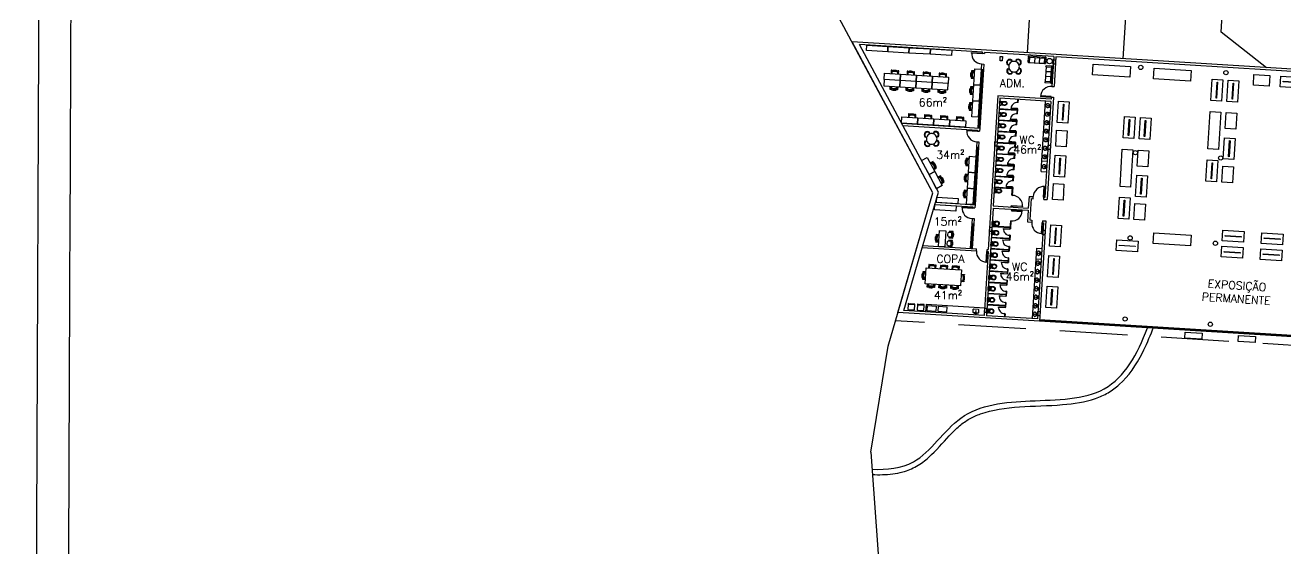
# Model space of a CAD drawing. Header units: millimetres. Extents: x 55520 to 96084, y -58491 to -49645.
# Drawn here: x 55808.7 to 55926.8, y -57957.8 to -57908.8 of the extents above; entities that cross this region are included whole.
import ezdxf

# ---------------------------------------------------------------- set-up
doc = ezdxf.new("R2010")
doc.units = ezdxf.units.MM
doc.linetypes.add('HIDDEN', pattern=[9.525, 6.35, -3.175])
for name, color, linetype in [('05_Mobiliário', 1, 'Continuous'), ('Alvenaria Corte', 30, 'Continuous'), ('Alvenaria Vista', 40, 'Continuous'), ('ARQ-TEXTO3', 3, 'Continuous'), ('Curvas de Nível', 10, 'Continuous'), ('Esquadrias', 241, 'Continuous'), ('Limite Terreno', 20, 'Continuous'), ('Linha Fina', 100, 'Continuous'), ('Mobiliário_cinza', 254, 'Continuous'), ('Pilares', 181, 'Continuous'), ('Projeção', 60, 'HIDDEN')]:
    doc.layers.add(name, color=color, linetype=linetype)
doc.styles.add('ROMANS', font='romans.shx')

# ---------------------------------------------------------------- blocks, each defined once
blk = doc.blocks.new('cadeira cortada')
for points in [[(253.53, -365.94), (253.53, -365.67), (253.48, -365.67), (253.48, -365.94)], [(254.11, -365.94), (254.11, -365.67), (254.06, -365.67), (254.06, -365.94)]]:
    blk.add_lwpolyline(points)
for points in [[(253.56, -365.94), (253.56, -365.73, -0.34754), (253.62, -365.65, -0.116963), (253.96, -365.65, -0.34754), (254.02, -365.73), (254.02, -365.94)], [(254.02, -365.76, -0.342833), (253.97, -365.78, 0.050886), (253.79, -365.75, 0.050886), (253.62, -365.78, -0.342833), (253.56, -365.76)]]:
    blk.add_lwpolyline(points, format="xyb")
blk.add_lwpolyline([(254.02, -365.73, -0.342833), (253.97, -365.75, 0.050886), (253.79, -365.72, 0.050886), (253.62, -365.75, -0.342833), (253.56, -365.73, -0.272556), (253.63, -365.66, -0.116963), (253.96, -365.66, -0.272556)], format="xyb", close=True)
blk = doc.blocks.new('cuba-com-misturador')
for p, q in [((0.01, 0), (-0.01, 0)), ((-0.25, -0.4), (-0.25, -0.09)), ((-0.23, -0.07), (-0.02, -0.07)), ((0.23, -0.42), (-0.23, -0.42)), ((-0.02, -0.01), (-0.02, -0.13)), ((-0.01, -0.14), (0.01, -0.14)), ((0.02, -0.13), (0.02, -0.01)), ((0.02, -0.07), (0.23, -0.07)), ((0.25, -0.09), (0.25, -0.4))]:
    blk.add_line(p, q)
for centre, radius in [((-0.09, -0.02), 0.0337), ((-0.09, -0.02), 0.0274), ((0.09, -0.02), 0.0337), ((0.09, -0.02), 0.0274), ((0, -0.24), 0.0213), ((0, -0.24), 0.015)]:
    blk.add_circle(centre, radius)
for centre, radius, start, end in [((-0.01, -0.01), 0.01, 90, 180), ((-0.23, -0.09), 0.02, 90, 180), ((-0.23, -0.4), 0.02, 180, 270), ((-0.01, -0.13), 0.01, 180, 270), ((0.01, -0.01), 0.01, 0, 90), ((0.01, -0.13), 0.01, 270, 0), ((0.23, -0.09), 0.02, 0, 90), ((0.23, -0.4), 0.02, 270, 0)]:
    blk.add_arc(centre, radius, start, end)
blk = doc.blocks.new('geladeira-1')
for p, q in [((-0.2475, 0), (0.2475, 0)), ((0.2475, -0.04), (0.2475, 0)), ((-0.315, -0.04), (-0.2475, -0.04)), ((-0.315, -0.5125), (-0.315, -0.04)), ((-0.315, -0.58), (-0.315, -0.5325)), ((-0.2475, -0.58), (-0.315, -0.58)), ((-0.305, -0.5325), (-0.305, -0.5125)), ((0.305, -0.5125), (-0.305, -0.5125)), ((-0.305, -0.5325), (0.305, -0.5325)), ((-0.2475, 0), (-0.2475, -0.04)), ((-0.2475, -0.58), (-0.1125, -0.58)), ((0.315, -0.58), (-0.1125, -0.58)), ((0.305, -0.5125), (0.305, -0.5325)), ((0.315, -0.04), (0.315, -0.5125)), ((0.315, -0.5325), (0.315, -0.58))]:
    blk.add_line(p, q)
for points in [[(-0.315, -0.5125), (-0.305, -0.5125)], [(-0.315, -0.5325), (-0.305, -0.5325)], [(-0.2475, -0.04), (0.2475, -0.04)], [(0.11, -0.58), (0.11, -0.6025), (0.245, -0.6025), (0.245, -0.58)], [(0.2475, -0.04), (0.315, -0.04)], [(0.305, -0.5125), (0.315, -0.5125)], [(0.305, -0.5325), (0.315, -0.5325)]]:
    blk.add_lwpolyline(points)
blk = doc.blocks.new('sofá-3l-5')
for p, q in [((-1.025, 0), (1.025, 0)), ((-1.05, -0.125), (-1.05, -0.025)), ((-1.05, -0.775), (-1.05, -0.175)), ((-1.025, -0.15), (1.025, -0.15)), ((-0.925, -0.8), (-1.025, -0.8)), ((-0.9, -0.775), (-0.9, -0.15)), ((-0.875, -0.775), (-0.325, -0.775)), ((-0.3, -0.15), (-0.3, -0.75)), ((-0.275, -0.775), (0.275, -0.775)), ((0.3, -0.15), (0.3, -0.75)), ((0.325, -0.775), (0.875, -0.775)), ((0.9, -0.15), (0.9, -0.775)), ((1.025, -0.8), (0.925, -0.8)), ((1.05, -0.025), (1.05, -0.125)), ((1.05, -0.175), (1.05, -0.775))]:
    blk.add_line(p, q)
for centre, start, end in [((-1.025, -0.025), 90, 180), ((-1.025, -0.125), 180, 270), ((-1.025, -0.175), 90, 180), ((-1.025, -0.775), 180, 270), ((-0.925, -0.175), 0, 90), ((-0.925, -0.775), 270, 0), ((-0.875, -0.75), 180, 270), ((-0.325, -0.75), 270, 360), ((-0.275, -0.75), 180, 270), ((0.275, -0.75), 270, 360), ((0.325, -0.75), 180, 270), ((0.875, -0.75), 270, 360), ((0.925, -0.175), 90, 180), ((0.925, -0.775), 180, 270), ((1.025, -0.025), 0, 90), ((1.025, -0.125), 270, 0), ((1.025, -0.175), 0, 90), ((1.025, -0.775), 270, 0)]:
    blk.add_arc(centre, 0.025, start, end)
blk = doc.blocks.new('mesa-copa-1')
for p, q in [((-0.59, 0.54), (-0.61, 0.56)), ((-0.61, 0.17), (-0.59, 0.19)), ((-0.54, 0.58), (-0.56, 0.6)), ((-0.18, 0.6), (-0.2, 0.58)), ((0.17, 0.61), (0.19, 0.59)), ((0.54, 0.59), (0.56, 0.61)), ((0.58, 0.54), (0.6, 0.56)), ((0.6, 0.18), (0.58, 0.2)), ((-0.6, -0.18), (-0.58, -0.2)), ((-0.58, -0.54), (-0.6, -0.56)), ((-0.54, -0.59), (-0.56, -0.61)), ((-0.17, -0.61), (-0.19, -0.59)), ((0.18, -0.6), (0.2, -0.58)), ((0.54, -0.58), (0.56, -0.6)), ((0.61, -0.17), (0.59, -0.19)), ((0.59, -0.54), (0.61, -0.56))]:
    blk.add_line(p, q)
for centre, radius, start, end in [((-0.4, 0.38), 0.304, 45.7426, 225), ((-0.4, 0.38), 0.277, 141.5942, 225), ((-0.4, 0.38), 0.25, 142.2022, 250.7613), ((-0.4, 0.38), 0.277, 137.4499, 141.5942), ((-0.4, 0.38), 0.277, 131.6623, 137.4499), ((-0.4, 0.38), 0.25, 137.6067, 142.2022), ((-0.4, 0.38), 0.277, 127.4996, 131.6623), ((-0.4, 0.38), 0.25, 131.1911, 137.6067), ((-0.4, 0.38), 0.277, 45.7426, 127.4996), ((-0.4, 0.38), 0.25, 126.5706, 131.1911), ((-0.4, 0.38), 0.25, 21.0509, 126.5706), ((0, 0), 0.5, 162.8866, 198.9257), ((0, 0), 0.5, 108.9257, 162.8866), ((0, 0), 0.5, 72.8866, 108.9257), ((0.38, 0.4), 0.25, 52.2022, 160.7613), ((0, 0), 0.5, 18.9257, 72.8866), ((0.38, 0.4), 0.304, 315.7426, 135), ((0.38, 0.4), 0.277, 51.5942, 135), ((0.38, 0.4), 0.25, 291.0509, 36.5706), ((0, 0), 0.5, 342.8866, 18.9257), ((0.38, 0.4), 0.25, 47.6067, 52.2022), ((0.38, 0.4), 0.25, 41.1911, 47.6067), ((0.38, 0.4), 0.277, 47.4499, 51.5942), ((0.38, 0.4), 0.277, 41.6623, 47.4499), ((0.38, 0.4), 0.25, 36.5706, 41.1911), ((0.38, 0.4), 0.277, 315.7426, 37.4996), ((0.38, 0.4), 0.277, 37.4996, 41.6623), ((-0.38, -0.4), 0.304, 135.7426, 315), ((-0.38, -0.4), 0.277, 135.7426, 217.4996), ((-0.38, -0.4), 0.25, 111.0509, 216.5706), ((-0.38, -0.4), 0.277, 217.4996, 221.6623), ((-0.38, -0.4), 0.277, 221.6623, 227.4499), ((-0.38, -0.4), 0.25, 216.5706, 221.1911), ((-0.38, -0.4), 0.25, 221.1911, 227.6067), ((-0.38, -0.4), 0.277, 227.4499, 231.5942), ((-0.38, -0.4), 0.277, 231.5942, 315), ((-0.38, -0.4), 0.25, 227.6067, 232.2022), ((-0.38, -0.4), 0.25, 232.2022, 340.7613), ((0, 0), 0.5, 198.9257, 252.8866), ((0, 0), 0.5, 252.8866, 288.9257), ((0, 0), 0.5, 288.9257, 342.8866), ((0.4, -0.38), 0.25, 201.0509, 306.5706), ((0.4, -0.38), 0.304, 225.7426, 45), ((0.4, -0.38), 0.277, 225.7426, 307.4996), ((0.4, -0.38), 0.25, 322.2022, 70.7613), ((0.4, -0.38), 0.25, 306.5706, 311.1911), ((0.4, -0.38), 0.25, 311.1911, 317.6067), ((0.4, -0.38), 0.277, 307.4996, 311.6623), ((0.4, -0.38), 0.25, 317.6067, 322.2022), ((0.4, -0.38), 0.277, 311.6623, 317.4499), ((0.4, -0.38), 0.277, 321.5942, 45), ((0.4, -0.38), 0.277, 317.4499, 321.5942)]:
    blk.add_arc(centre, radius, start, end)
blk = doc.blocks.new('cadescritório-1')
for points in [[(-0.26, -0.04), (-0.31, -0.04), (-0.31, -0.39), (-0.26, -0.39)], [(0.31, -0.04), (0.26, -0.04), (0.26, -0.39), (0.31, -0.39)]]:
    blk.add_lwpolyline(points, close=True)
for points in [[(0.17, -0.02, -0.34754), (0.23, -0.1), (0.23, -0.39, -0.32794), (0.16, -0.49, -0.036168), (0.11, -0.5, -0.091436), (-0.11, -0.5, -0.036168), (-0.16, -0.49, -0.32794), (-0.23, -0.39), (-0.23, -0.1, -0.34754), (-0.17, -0.02, -0.116963)], [(0.23, -0.1, -0.342833), (0.18, -0.12, 0.050886), (0, -0.09, 0.050886), (-0.18, -0.12, -0.342833), (-0.23, -0.1, -0.272556), (-0.16, -0.03, -0.116963), (0.16, -0.03, -0.272556)]]:
    blk.add_lwpolyline(points, format="xyb", close=True)
blk.add_lwpolyline([(0.23, -0.13, -0.342833), (0.18, -0.16, 0.050886), (0, -0.13, 0.050886), (-0.18, -0.16, -0.342833), (-0.23, -0.13)], format="xyb")
blk = doc.blocks.new('bacia-2')
for p, q in [((-0.16, 0), (0.16, 0)), ((-0.18, -0.02), (-0.18, -0.11)), ((-0.16, -0.14), (0.16, -0.14)), ((-0.1, -0.22), (-0.16, -0.22)), ((-0.16, -0.22), (-0.16, -0.23)), ((-0.1, -0.23), (-0.16, -0.23)), ((-0.14, -0.16), (0.14, -0.16)), ((-0.1, -0.21), (-0.1, -0.31)), ((-0.1, -0.21), (-0.1, -0.31)), ((-0.1, -0.21), (-0.1, -0.21)), ((0.1, -0.22), (-0.1, -0.22)), ((0.1, -0.23), (-0.1, -0.23)), ((-0.1, -0.31), (-0.1, -0.31)), ((0.1, -0.21), (0.1, -0.31)), ((0.1, -0.21), (0.11, -0.21)), ((0.11, -0.31), (0.1, -0.31)), ((0.11, -0.21), (0.11, -0.31)), ((0.16, -0.22), (0.11, -0.22)), ((0.16, -0.23), (0.11, -0.23)), ((0.16, -0.22), (0.16, -0.23)), ((0.19, -0.02), (0.19, -0.11))]:
    blk.add_line(p, q)
for centre, radius, start, end in [((-0.16, -0.02), 0.02, 90, 180), ((0.16, -0.02), 0.02, 0, 90), ((0.75, -0.44), 0.933, 163.0474, 184.2312), ((-0.16, -0.11), 0.03, 186.4751, 270), ((0, -0.5), 0.185, 180, 0), ((-0.14, -0.17), 0.01, 90, 164.926), ((0.06, -0.44), 0.215, 140.013, 182.2911), ((0.06, -0.45), 0.214, 179.4567, 225.0557), ((0, -0.39), 0.136, 44.0581, 135.9419), ((0, -0.51), 0.126, 224.2545, 315.7455), ((-0.06, -0.45), 0.214, 314.9443, 0.5433), ((-0.06, -0.44), 0.215, 357.7089, 39.987), ((0.14, -0.17), 0.01, 15.074, 90), ((-0.74, -0.44), 0.933, 355.7688, 16.9526), ((0.16, -0.11), 0.03, 270, 353.5249)]:
    blk.add_arc(centre, radius, start, end)
blk = doc.blocks.new('pia')
blk.add_lwpolyline([(116.63, 127.31, 0.059126), (116.57, 127.3, 0.088095), (116.51, 127.27, 0.10529), (116.47, 127.22, 0.121807), (116.45, 127.16, 0.121807), (116.47, 127.1, 0.10529), (116.51, 127.05, 0.088095), (116.57, 127.02), (116.65, 127.01, 0.07888), (116.72, 127.02, 0.088095), (116.78, 127.05, 0.10529), (116.83, 127.1, 0.121807), (116.84, 127.16, 0.121807), (116.83, 127.22, 0.10529), (116.78, 127.27, 0.088095), (116.72, 127.3, 0.059126), (116.67, 127.31, 0.07888)], format="xyb")
blk.add_lwpolyline([(116.66, 127.23), (116.67, 127.35, 1.266953), (116.62, 127.35), (116.64, 127.23, 0.388814), (116.65, 127.22), (116.65, 127.22, 0.388814)], format="xyb", close=True)
for centre, radius in [((116.54, 127.34), 0.0262), ((116.65, 127.16), 0.0208), ((116.75, 127.34), 0.0262)]:
    blk.add_circle(centre, radius)
blk = doc.blocks.new('Expo_1')
blk.add_lwpolyline([(55979.65, -57955.97), (55981.65, -57955.97), (55981.65, -57956.97), (55979.65, -57956.97)], close=True)
at = {"layer": 'Esquadrias'}
blk.add_lwpolyline([(55979.9, -57956.45), (55981.4, -57956.45), (55981.4, -57956.5), (55979.9, -57956.5)], close=True, dxfattribs=at)

msp = doc.modelspace()

# ---------------------------------------------------------------- linework, layer by layer
at = {"layer": '05_Mobiliário'}
for points in [[(55917.384, -57937.526), (55918.981, -57937.625), (55918.947, -57938.174), (55917.35, -57938.074)], [(55922.374, -57937.835), (55923.971, -57937.934), (55923.937, -57938.483), (55922.34, -57938.384)]]:
    msp.add_lwpolyline(points, close=True, dxfattribs=at)
for points, knots in [([(55888.05, -57950.35), (55889.469, -57950.408), (55892.8, -57950.099), (55896.05, -57944.478), (55902.93, -57943.836), (55910.598, -57943.856), (55912.903, -57939.593), (55913.861, -57937.117)], [2.3491769, 2.3491769, 2.3491769, 2.3491769, 6.4058115, 12.4579615, 19.1549921, 26.18667, 33.441143, 33.441143, 33.441143, 33.441143]), ([(55888.087, -57950.852), (55888.4, -57950.864), (55888.711, -57950.867), (55889.672, -57950.838), (55890.313, -57950.763), (55891.378, -57950.475), (55891.816, -57950.302), (55892.638, -57949.83), (55893.012, -57949.54), (55894.057, -57948.601), (55894.667, -57947.875), (55895.602, -57946.885), (55895.919, -57946.569), (55896.546, -57946.038), (55896.853, -57945.821), (55897.51, -57945.449), (55897.857, -57945.293), (55899.314, -57944.768), (55900.561, -57944.6), (55903.185, -57944.423), (55904.565, -57944.413), (55906.973, -57944.213), (55908.019, -57944.059), (55909.393, -57943.587), (55909.792, -57943.41), (55910.541, -57942.975), (55910.887, -57942.719), (55912.102, -57941.633), (55912.797, -57940.597), (55913.731, -57938.763), (55914.04, -57938.042), (55914.328, -57937.298), (55914.333, -57937.284), (55914.338, -57937.27), (55914.344, -57937.256), (55914.357, -57937.221), (55914.371, -57937.185), (55914.385, -57937.15)], [2.4020517, 2.4020517, 2.4020517, 2.4020517, 3.2719387, 3.2719387, 5.1174621, 5.1174621, 6.4760713, 6.4760713, 7.8346806, 7.8346806, 10.518018, 10.518018, 11.8849314, 11.8849314, 13.1443236, 13.1443236, 14.4037157, 14.4037157, 18.1850834, 18.1850834, 21.9664511, 21.9664511, 25.0061107, 25.0061107, 26.3195626, 26.3195626, 27.6330146, 27.6330146, 31.2923373, 31.2923373, 33.441143, 33.441143, 33.441143, 33.4809943, 33.4809943, 33.4809943, 33.5836791, 33.5836791, 33.5836791, 33.5836791])]:
    msp.add_open_spline(points, degree=3, knots=knots, dxfattribs=at)
at = {"layer": 'Alvenaria Corte'}
for p, q in [((55941.421, -57913.779), (55886.172, -57910.351)), ((55893.728, -57924.461), (55886.172, -57910.351)), ((55894.265, -57924.404), (55886.87, -57910.595)), ((55898.384, -57911.309), (55886.87, -57910.595)), ((55898.384, -57911.309), (55898.377, -57911.409)), ((55898.377, -57911.409), (55898.577, -57911.422)), ((55898.583, -57911.322), (55898.577, -57911.422)), ((55905.071, -57911.724), (55898.583, -57911.322)), ((55905.071, -57911.724), (55904.897, -57914.519)), ((55905.27, -57911.737), (55905.097, -57914.531)), ((55941.343, -57913.975), (55905.27, -57911.737)), ((55898.315, -57912.407), (55898.284, -57912.906)), ((55898.284, -57912.906), (55898.484, -57912.919)), ((55898.315, -57912.407), (55898.515, -57912.42)), ((55898.515, -57912.42), (55898.484, -57912.919)), ((55899.833, -57915.407), (55898.941, -57929.779)), ((55904.823, -57915.717), (55899.833, -57915.407)), ((55904.897, -57914.519), (55905.097, -57914.531)), ((55900.02, -57915.619), (55899.394, -57925.7)), ((55904.811, -57915.916), (55900.02, -57915.619)), ((55904.811, -57915.916), (55904.253, -57924.899)), ((55905.035, -57915.529), (55904.441, -57925.111)), ((55904.835, -57915.517), (55904.823, -57915.717)), ((55904.835, -57915.517), (55905.035, -57915.529)), ((55890.81, -57917.953), (55898.143, -57918.408)), ((55890.921, -57918.16), (55897.931, -57918.595)), ((55897.931, -57918.595), (55897.925, -57918.695)), ((55897.925, -57918.695), (55898.125, -57918.708)), ((55898.143, -57918.408), (55898.125, -57918.708)), ((55897.863, -57919.693), (55897.832, -57920.192)), ((55897.863, -57919.693), (55898.063, -57919.706)), ((55898.063, -57919.706), (55898.032, -57920.205)), ((55897.832, -57920.192), (55898.032, -57920.205)), ((55890.472, -57935.666), (55893.728, -57924.461)), ((55891.04, -57935.501), (55894.265, -57924.404)), ((55902.756, -57924.806), (55902.688, -57925.904)), ((55902.756, -57924.806), (55903.155, -57924.831)), ((55903.143, -57925.03), (55903.155, -57924.831)), ((55893.929, -57925.561), (55897.486, -57925.782)), ((55893.986, -57925.364), (55897.698, -57925.594)), ((55897.486, -57925.782), (55897.479, -57925.881)), ((55897.479, -57925.881), (55897.679, -57925.894)), ((55897.698, -57925.594), (55897.679, -57925.894)), ((55899.382, -57925.899), (55898.757, -57935.98)), ((55899.382, -57925.899), (55902.676, -57926.104)), ((55899.394, -57925.7), (55902.688, -57925.904)), ((55902.943, -57925.018), (55902.82, -57927.014)), ((55902.943, -57925.018), (55903.143, -57925.03)), ((55904.141, -57925.092), (55904.153, -57924.893)), ((55904.141, -57925.092), (55904.441, -57925.111)), ((55904.153, -57924.893), (55904.253, -57924.899)), ((55897.418, -57926.879), (55897.387, -57927.378)), ((55897.418, -57926.879), (55897.617, -57926.892)), ((55897.617, -57926.892), (55897.586, -57927.391)), ((55902.676, -57926.104), (55902.608, -57927.201)), ((55902.608, -57927.201), (55903.007, -57927.226)), ((55902.82, -57927.014), (55903.019, -57927.027)), ((55903.019, -57927.027), (55903.007, -57927.226)), ((55904.317, -57927.107), (55903.735, -57936.489)), ((55904.017, -57927.088), (55904.005, -57927.288)), ((55904.017, -57927.088), (55904.317, -57927.107)), ((55897.387, -57927.378), (55897.586, -57927.391)), ((55904.105, -57927.294), (55903.547, -57936.277)), ((55904.005, -57927.288), (55904.105, -57927.294)), ((55892.756, -57929.596), (55897.831, -57929.911)), ((55892.813, -57929.399), (55897.843, -57929.711)), ((55897.831, -57929.911), (55897.843, -57929.711)), ((55898.929, -57929.979), (55898.557, -57935.967)), ((55898.829, -57929.973), (55898.841, -57929.773)), ((55898.829, -57929.973), (55898.929, -57929.979)), ((55898.841, -57929.773), (55898.941, -57929.779)), ((55898.557, -57935.967), (55891.04, -57935.501)), ((55903.735, -57936.489), (55890.472, -57935.666)), ((55903.547, -57936.277), (55898.757, -57935.98))]:
    msp.add_line(p, q, dxfattribs=at)
at = {"layer": 'Alvenaria Vista', "color": 1}
for p, q in [((55898.284, -57912.906), (55897.944, -57918.396)), ((55898.484, -57912.919), (55898.143, -57918.408)), ((55897.832, -57920.192), (55897.498, -57925.582)), ((55898.032, -57920.205), (55897.698, -57925.594)), ((55897.387, -57927.378), (55897.244, -57929.674)), ((55897.586, -57927.391), (55897.444, -57929.686)), ((55931.639, -57938.22), (55903.735, -57936.489))]:
    msp.add_line(p, q, dxfattribs=at)
at = {"layer": 'Alvenaria Vista'}
msp.add_open_spline([(56094.926, -57998.682), (56031.34, -58012.799), (55967.754, -58026.916), (55904.168, -58041.032), (55893.916, -58041.959), (55883.664, -58042.885), (55873.412, -58043.812), (55861.019, -58041.573), (55848.625, -58039.333), (55836.232, -58037.094), (55828.336, -58029.438), (55820.44, -58021.781), (55812.545, -58014.125), (55812.785, -57957.125), (55813.026, -57900.124), (55813.267, -57843.124), (55812.745, -57823.782), (55812.223, -57804.44), (55811.701, -57785.098)], degree=3, knots=[20.3224163, 20.3224163, 20.3224163, 20.3224163, 21.3053757, 21.3053757, 21.3053757, 22.3053757, 22.3053757, 22.3053757, 23.3053757, 23.3053757, 23.3053757, 24.3053757, 24.3053757, 24.3053757, 25.3053757, 25.3053757, 25.3053757, 25.5933686, 25.5933686, 25.5933686, 25.5933686], dxfattribs=at)
at = {"layer": 'Curvas de Nível'}
msp.add_line((55887.933, -57948.758), (55889.548, -57938.845), dxfattribs=at)
for points in [[(55902.606, -57911.371), (55903.3, -57899.924), (55914.16, -57874.967), (55931.536, -57861.403), (55942.94, -57816.915), (55942.07, -57793.006), (55939.922, -57785.098)], [(55889.548, -57938.845), (55893.728, -57924.461), (55880.56, -57899.871), (55870.069, -57888.036), (55845.025, -57878.907), (55826.412, -57871.468), (55810.208, -57857.976)], [(55887.933, -57948.758), (55888.696, -57959.142), (55883.049, -58042.941)]]:
    msp.add_lwpolyline(points, dxfattribs=at)
at = {"layer": 'Curvas de Nível', "color": 251}
for points in [[(55911.588, -57911.928), (55912.187, -57902.056), (55921.5, -57880.655), (55939.493, -57866.61), (55951.981, -57817.889), (55951.027, -57791.645), (55949.248, -57785.098)], [(55925.011, -57912.761), (55920.755, -57909.449), (55921.074, -57904.189), (55928.841, -57886.342), (55947.449, -57871.817), (55961.022, -57818.862), (55959.983, -57790.284), (55958.574, -57785.098)]]:
    msp.add_lwpolyline(points, dxfattribs=at)
at = {"layer": 'Esquadrias'}
for p, q in [((55898.369, -57912.912), (55898.029, -57918.401)), ((55898.399, -57912.913), (55898.059, -57918.403)), ((55901.698, -57916.024), (55901.717, -57915.724)), ((55901.748, -57916.027), (55901.698, -57916.024)), ((55901.748, -57916.027), (55901.766, -57915.727)), ((55901.586, -57917.82), (55899.89, -57917.715)), ((55901.59, -57917.77), (55899.893, -57917.665)), ((55901.652, -57916.772), (55899.955, -57916.667)), ((55901.655, -57916.722), (55899.958, -57916.617)), ((55901.568, -57918.12), (55901.596, -57917.67)), ((55901.646, -57917.674), (55901.596, -57917.67)), ((55901.618, -57918.123), (55901.646, -57917.674)), ((55901.633, -57917.072), (55901.661, -57916.622)), ((55901.683, -57917.075), (55901.633, -57917.072)), ((55901.711, -57916.626), (55901.661, -57916.622)), ((55901.683, -57917.075), (55901.711, -57916.626)), ((55901.521, -57918.868), (55899.825, -57918.763)), ((55901.525, -57918.818), (55899.828, -57918.713)), ((55901.503, -57919.168), (55901.531, -57918.718)), ((55901.581, -57918.722), (55901.531, -57918.718)), ((55901.553, -57919.171), (55901.581, -57918.722)), ((55901.618, -57918.123), (55901.568, -57918.12)), ((55901.456, -57919.916), (55899.76, -57919.811)), ((55901.46, -57919.866), (55899.763, -57919.761)), ((55901.438, -57920.216), (55901.466, -57919.766)), ((55901.516, -57919.77), (55901.466, -57919.766)), ((55901.488, -57920.219), (55901.516, -57919.77)), ((55901.553, -57919.171), (55901.503, -57919.168)), ((55897.917, -57920.198), (55897.583, -57925.587)), ((55897.947, -57920.199), (55897.613, -57925.589)), ((55901.391, -57920.964), (55899.695, -57920.859)), ((55901.395, -57920.914), (55899.698, -57920.809)), ((55901.373, -57921.264), (55901.401, -57920.814)), ((55901.423, -57921.267), (55901.373, -57921.264)), ((55901.451, -57920.818), (55901.401, -57920.814)), ((55901.423, -57921.267), (55901.451, -57920.818)), ((55901.488, -57920.219), (55901.438, -57920.216)), ((55901.326, -57922.012), (55899.63, -57921.907)), ((55901.33, -57921.962), (55899.633, -57921.857)), ((55901.308, -57922.312), (55901.336, -57921.862)), ((55901.358, -57922.315), (55901.308, -57922.312)), ((55901.386, -57921.866), (55901.336, -57921.862)), ((55901.358, -57922.315), (55901.386, -57921.866)), ((55901.261, -57923.06), (55899.565, -57922.955)), ((55901.265, -57923.01), (55899.568, -57922.905)), ((55901.243, -57923.36), (55901.271, -57922.91)), ((55901.293, -57923.363), (55901.243, -57923.36)), ((55901.321, -57922.913), (55901.271, -57922.91)), ((55901.293, -57923.363), (55901.321, -57922.913)), ((55901.196, -57924.108), (55899.5, -57924.003)), ((55901.199, -57924.058), (55899.503, -57923.953)), ((55901.159, -57924.707), (55901.206, -57923.958)), ((55901.159, -57924.707), (55901.209, -57924.71)), ((55901.256, -57923.961), (55901.206, -57923.958)), ((55901.209, -57924.71), (55901.256, -57923.961)), ((55901.079, -57926.004), (55901.073, -57926.104)), ((55901.091, -57925.805), (55901.097, -57925.705)), ((55901.097, -57925.705), (55901.147, -57925.708)), ((55901.129, -57926.008), (55901.122, -57926.107)), ((55901.141, -57925.808), (55901.147, -57925.708)), ((55901.011, -57927.102), (55900.964, -57927.851)), ((55901.011, -57927.102), (55901.061, -57927.105)), ((55901.061, -57927.105), (55901.014, -57927.854)), ((55901.073, -57926.104), (55901.122, -57926.107)), ((55897.471, -57927.384), (55897.329, -57929.679)), ((55897.501, -57927.386), (55897.359, -57929.681)), ((55900.97, -57927.751), (55899.274, -57927.646)), ((55900.973, -57927.701), (55899.277, -57927.596)), ((55901.014, -57927.854), (55900.964, -57927.851)), ((55900.905, -57928.799), (55899.209, -57928.694)), ((55900.908, -57928.749), (55899.212, -57928.644)), ((55900.862, -57929.498), (55900.834, -57929.947)), ((55900.912, -57929.501), (55900.862, -57929.498)), ((55900.912, -57929.501), (55900.884, -57929.95)), ((55900.927, -57928.45), (55900.899, -57928.899)), ((55900.949, -57928.902), (55900.899, -57928.899)), ((55900.977, -57928.453), (55900.927, -57928.45)), ((55900.977, -57928.453), (55900.949, -57928.902)), ((55900.778, -57930.845), (55899.082, -57930.74)), ((55900.84, -57929.847), (55899.144, -57929.742)), ((55900.843, -57929.797), (55899.147, -57929.692)), ((55900.797, -57930.546), (55900.769, -57930.995)), ((55900.847, -57930.549), (55900.797, -57930.546)), ((55900.847, -57930.549), (55900.819, -57930.998)), ((55900.884, -57929.95), (55900.834, -57929.947)), ((55900.71, -57931.943), (55899.014, -57931.838)), ((55900.713, -57931.893), (55899.017, -57931.788)), ((55900.775, -57930.895), (55899.079, -57930.79)), ((55900.732, -57931.594), (55900.704, -57932.043)), ((55900.782, -57931.597), (55900.732, -57931.594)), ((55900.782, -57931.597), (55900.754, -57932.046)), ((55900.819, -57930.998), (55900.769, -57930.995)), ((55900.645, -57932.991), (55898.949, -57932.886)), ((55900.648, -57932.941), (55898.952, -57932.836)), ((55900.667, -57932.642), (55900.639, -57933.091)), ((55900.689, -57933.094), (55900.639, -57933.091)), ((55900.717, -57932.645), (55900.667, -57932.642)), ((55900.717, -57932.645), (55900.689, -57933.094)), ((55900.754, -57932.046), (55900.704, -57932.043)), ((55900.58, -57934.039), (55898.884, -57933.934)), ((55900.583, -57933.989), (55898.887, -57933.884)), ((55900.602, -57933.69), (55900.574, -57934.139)), ((55900.624, -57934.142), (55900.574, -57934.139)), ((55900.652, -57933.693), (55900.602, -57933.69)), ((55900.652, -57933.693), (55900.624, -57934.142)), ((55900.515, -57935.087), (55898.819, -57934.982)), ((55900.518, -57935.037), (55898.822, -57934.932)), ((55900.537, -57934.738), (55900.509, -57935.187)), ((55900.559, -57935.19), (55900.509, -57935.187)), ((55900.587, -57934.741), (55900.537, -57934.738)), ((55900.587, -57934.741), (55900.559, -57935.19)), ((55900.472, -57935.786), (55900.453, -57936.085)), ((55900.522, -57935.789), (55900.472, -57935.786)), ((55900.522, -57935.789), (55900.503, -57936.088)), ((55931.668, -57938.147), (55903.739, -57936.414)), ((55931.688, -57938.098), (55903.742, -57936.364))]:
    msp.add_line(p, q, dxfattribs=at)
for points in [[(55898.374, -57911.459), (55897.376, -57911.397), (55897.379, -57911.347), (55898.377, -57911.409)], [(55904.838, -57915.467), (55903.84, -57915.405), (55903.837, -57915.455), (55904.835, -57915.517)], [(55901.062, -57916.585), (55901.661, -57916.622), (55901.664, -57916.573), (55901.065, -57916.535)], [(55900.997, -57917.633), (55901.596, -57917.67), (55901.599, -57917.621), (55901, -57917.583)], [(55897.922, -57918.745), (55896.924, -57918.683), (55896.927, -57918.633), (55897.925, -57918.695)], [(55900.932, -57918.681), (55901.531, -57918.718), (55901.534, -57918.669), (55900.935, -57918.631)], [(55900.867, -57919.729), (55901.466, -57919.766), (55901.469, -57919.717), (55900.87, -57919.679)], [(55900.802, -57920.777), (55901.401, -57920.814), (55901.404, -57920.765), (55900.805, -57920.727)], [(55900.737, -57921.825), (55901.336, -57921.862), (55901.339, -57921.813), (55900.74, -57921.775)], [(55900.672, -57922.873), (55901.271, -57922.91), (55901.274, -57922.86), (55900.675, -57922.823)], [(55900.607, -57923.921), (55901.206, -57923.958), (55901.209, -57923.908), (55900.61, -57923.871)], [(55904.104, -57924.89), (55904.166, -57923.892), (55904.215, -57923.895), (55904.153, -57924.893)], [(55897.476, -57925.931), (55896.478, -57925.869), (55896.481, -57925.819), (55897.479, -57925.881)], [(55901.15, -57925.658), (55902.148, -57925.72), (55902.145, -57925.77), (55901.147, -57925.708)], [(55901.119, -57926.157), (55902.117, -57926.219), (55902.121, -57926.169), (55901.122, -57926.107)], [(55900.365, -57927.814), (55900.964, -57927.851), (55900.961, -57927.901), (55900.362, -57927.864)], [(55903.955, -57927.285), (55903.893, -57928.283), (55903.943, -57928.286), (55904.005, -57927.288)], [(55900.3, -57928.862), (55900.899, -57928.899), (55900.896, -57928.949), (55900.297, -57928.912)], [(55898.779, -57929.97), (55898.717, -57930.968), (55898.767, -57930.971), (55898.829, -57929.973)], [(55900.235, -57929.91), (55900.834, -57929.947), (55900.831, -57929.997), (55900.232, -57929.96)], [(55900.17, -57930.958), (55900.769, -57930.995), (55900.766, -57931.045), (55900.167, -57931.008)], [(55900.04, -57933.054), (55900.639, -57933.091), (55900.636, -57933.141), (55900.037, -57933.104)], [(55900.105, -57932.006), (55900.704, -57932.043), (55900.701, -57932.093), (55900.102, -57932.056)], [(55899.975, -57934.102), (55900.574, -57934.139), (55900.571, -57934.189), (55899.972, -57934.152)], [(55899.91, -57935.15), (55900.509, -57935.187), (55900.506, -57935.237), (55899.907, -57935.2)]]:
    msp.add_lwpolyline(points, close=True, dxfattribs=at)
at = {"layer": 'Limite Terreno'}
msp.add_lwpolyline([(56094.926, -58001.755), (55904.63, -58044.003), (55873.278, -58046.836), (55834.8, -58039.884), (55809.539, -58015.39), (55810.267, -57843.158), (55808.7, -57785.098)], dxfattribs=at)
at = {"layer": 'Linha Fina'}
for centre, radius, start, end in [((55898.351, -57911.433), 0.975, 174.9811, 267.9187), ((55904.812, -57915.49), 0.975, 84.9811, 177.9187), ((55901.637, -57916.596), 0.576, 83.96035, 178.93945), ((55901.572, -57917.644), 0.576, 83.96035, 178.93945), ((55897.899, -57918.719), 0.975, 174.9811, 267.9187), ((55901.507, -57918.692), 0.576, 83.96035, 178.93945), ((55901.442, -57919.74), 0.576, 83.96035, 178.93945), ((55901.312, -57921.836), 0.576, 83.96035, 178.93945), ((55901.377, -57920.788), 0.576, 83.96035, 178.93945), ((55901.247, -57922.884), 0.576, 83.96035, 178.93945), ((55901.182, -57923.932), 0.576, 83.96035, 178.93945), ((55901.174, -57925.685), 0.975, 354.9811, 87.9187), ((55904.13, -57924.866), 0.975, 84.9811, 177.9187), ((55897.453, -57925.905), 0.975, 174.9811, 267.9187), ((55901.146, -57926.134), 0.975, 264.9811, 357.9187), ((55903.978, -57927.311), 0.975, 174.9811, 267.9187), ((55900.938, -57927.874), 0.576, 173.96035, 268.93945), ((55900.873, -57928.922), 0.576, 173.96035, 268.93945), ((55898.802, -57929.996), 0.975, 174.9811, 267.9187), ((55900.808, -57929.97), 0.576, 173.96035, 268.93945), ((55900.743, -57931.018), 0.576, 173.96035, 268.93945), ((55900.613, -57933.114), 0.576, 173.96035, 268.93945), ((55900.678, -57932.066), 0.576, 173.96035, 268.93945), ((55900.548, -57934.162), 0.576, 173.96035, 268.93945), ((55900.483, -57935.21), 0.576, 173.96035, 268.93945)]:
    msp.add_arc(centre, radius, start, end, dxfattribs=at)
at = {"layer": 'Mobiliário_cinza'}
for p, q in [((55903.903, -57922.473), (55904.312, -57915.885)), ((55903.903, -57922.473), (55904.402, -57922.503)), ((55903.965, -57921.474), (55904.464, -57921.505)), ((55903.457, -57929.659), (55903.048, -57936.246)), ((55903.395, -57930.657), (55903.894, -57930.688)), ((55903.457, -57929.659), (55903.956, -57929.69)), ((55893.111, -57934.928), (55893.068, -57935.627)), ((55898.6, -57935.269), (55893.111, -57934.928))]:
    msp.add_line(p, q, dxfattribs=at)
for points in [[(55887.546, -57910.637), (55889.542, -57910.761), (55889.511, -57911.26), (55887.515, -57911.136)], [(55889.542, -57910.761), (55891.538, -57910.885), (55891.507, -57911.384), (55889.511, -57911.26)], [(55891.538, -57910.885), (55893.535, -57911.009), (55893.504, -57911.508), (55891.507, -57911.384)], [(55893.535, -57911.009), (55895.531, -57911.132), (55895.5, -57911.631), (55893.504, -57911.508)], [(55897.593, -57914.366), (55897.686, -57912.869), (55898.284, -57912.906), (55898.192, -57914.403)], [(55908.771, -57912.439), (55912.264, -57912.655), (55912.202, -57913.653), (55908.709, -57913.437)], [(55914.469, -57912.792), (55917.962, -57913.009), (55917.9, -57914.007), (55914.407, -57913.79)], [(55889.154, -57914.46), (55890.651, -57914.553), (55890.688, -57913.954), (55889.191, -57913.862)], [(55889.228, -57913.263), (55890.725, -57913.356), (55890.688, -57913.954), (55889.191, -57913.862)], [(55890.651, -57914.553), (55892.148, -57914.646), (55892.185, -57914.047), (55890.688, -57913.954)], [(55890.725, -57913.356), (55892.222, -57913.448), (55892.185, -57914.047), (55890.688, -57913.954)], [(55892.148, -57914.646), (55893.645, -57914.739), (55893.682, -57914.14), (55892.185, -57914.047)], [(55892.222, -57913.448), (55893.72, -57913.541), (55893.682, -57914.14), (55892.185, -57914.047)], [(55893.645, -57914.739), (55895.142, -57914.832), (55895.179, -57914.233), (55893.682, -57914.14)], [(55893.72, -57913.541), (55895.217, -57913.634), (55895.179, -57914.233), (55893.682, -57914.14)], [(55923.836, -57913.389), (55925.333, -57913.482), (55925.271, -57914.48), (55923.774, -57914.387)], [(55897.5, -57915.863), (55897.593, -57914.366), (55898.192, -57914.403), (55898.099, -57915.901)], [(55897.407, -57917.36), (55897.5, -57915.863), (55898.099, -57915.901), (55898.006, -57917.398)], [(55890.847, -57917.354), (55892.344, -57917.447), (55892.307, -57918.046), (55890.81, -57917.953)], [(55892.344, -57917.447), (55893.841, -57917.54), (55893.804, -57918.139), (55892.307, -57918.046)], [(55893.841, -57917.54), (55895.339, -57917.633), (55895.301, -57918.232), (55893.804, -57918.139)], [(55895.339, -57917.633), (55896.836, -57917.726), (55896.798, -57918.325), (55895.301, -57918.232)], [(55920.728, -57916.93), (55920.512, -57920.423), (55919.514, -57920.361), (55919.73, -57916.868)], [(55922.225, -57917.023), (55922.133, -57918.52), (55921.135, -57918.458), (55921.227, -57916.961)], [(55906.344, -57918.66), (55906.251, -57920.157), (55905.253, -57920.095), (55905.346, -57918.598)], [(55893.207, -57921.159), (55893.915, -57922.481), (55893.387, -57922.764), (55892.678, -57921.442)], [(55897.085, -57922.551), (55897.178, -57921.053), (55897.777, -57921.091), (55897.684, -57922.588)], [(55912.495, -57920.436), (55912.279, -57923.93), (55911.281, -57923.868), (55911.497, -57920.374)], [(55913.993, -57920.529), (55913.9, -57922.026), (55912.902, -57921.964), (55912.994, -57920.467)], [(55893.915, -57922.481), (55894.624, -57923.804), (55894.095, -57924.087), (55893.387, -57922.764)], [(55921.915, -57922.03), (55921.822, -57923.527), (55920.824, -57923.465), (55920.917, -57921.968)], [(55896.992, -57924.048), (55897.085, -57922.551), (55897.684, -57922.588), (55897.591, -57924.085)], [(55906.033, -57923.667), (55905.94, -57925.164), (55904.942, -57925.102), (55905.035, -57923.605)], [(55894.129, -57924.872), (55896.125, -57924.996), (55896.094, -57925.495), (55894.098, -57925.371)], [(55896.899, -57925.545), (55896.992, -57924.048), (55897.591, -57924.085), (55897.498, -57925.582)], [(55893.929, -57925.561), (55895.925, -57925.685), (55895.894, -57926.184), (55893.898, -57926.06)], [(55913.682, -57925.537), (55913.589, -57927.034), (55912.591, -57926.972), (55912.684, -57925.475)], [(55894.284, -57929.49), (55894.377, -57927.993), (55894.975, -57928.03), (55894.883, -57929.528)], [(55914.442, -57928.217), (55917.935, -57928.434), (55917.873, -57929.432), (55914.38, -57929.215)], [(55896.329, -57933.184), (55893.035, -57932.98), (55893.128, -57931.483), (55896.422, -57931.687)], [(55893.253, -57935.035), (55894.051, -57935.085), (55894.021, -57935.584), (55893.222, -57935.534)], [(55894.269, -57935.098), (55895.068, -57935.148), (55895.037, -57935.647), (55894.238, -57935.597)]]:
    msp.add_lwpolyline(points, close=True, dxfattribs=at)
msp.add_circle((55904.681, -57912.144), 0.25, dxfattribs=at)
at = {"layer": 'Pilares'}
for points in [[(55900.037, -57912.113), (55900.062, -57911.714), (55900.261, -57911.726), (55900.237, -57912.126)], [(55905.027, -57912.423), (55905.052, -57912.024), (55905.252, -57912.036), (55905.227, -57912.435)], [(55899.542, -57920.098), (55899.566, -57919.699), (55899.766, -57919.711), (55899.741, -57920.11)], [(55904.532, -57920.408), (55904.557, -57920.008), (55904.756, -57920.021), (55904.732, -57920.42)], [(55899.046, -57928.083), (55899.071, -57927.683), (55899.271, -57927.696), (55899.246, -57928.095)], [(55904.037, -57928.392), (55904.061, -57927.993), (55904.261, -57928.005), (55904.236, -57928.405)], [(55898.576, -57935.668), (55898.6, -57935.269), (55898.8, -57935.281), (55898.775, -57935.68)], [(55903.566, -57935.978), (55903.591, -57935.578), (55903.79, -57935.591), (55903.766, -57935.99)]]:
    msp.add_lwpolyline(points, close=True, dxfattribs=at)
for centre in [(55913.224, -57912.731), (55921.209, -57913.226), (55912.729, -57920.716), (55920.713, -57921.211), (55912.233, -57928.7), (55920.218, -57929.196), (55911.763, -57936.286), (55919.747, -57936.781)]:
    msp.add_circle(centre, 0.2, dxfattribs=at)
at = {"layer": 'Projeção'}
msp.add_line((55930.991, -57938.982), (55890.243, -57936.454), dxfattribs=at)

# ---------------------------------------------------------------- block references
at = {"layer": 'Mobiliário_cinza'}
for name, p, xscale, yscale, zscale, rotation in [('sofá-3l-5', (55903.526, -57911.712), 0.7692307692307692, 0.7692307692307692, 0.7692307692307692, 356.4499006272843), ('cadeira cortada', (55636.466, -57494.268), 1.1, 1.1, 1.1, 356.4499006265542), ('cadeira cortada', (55637.963, -57494.361), 1.1, 1.1, 1.1, 356.4499006265542), ('cadeira cortada', (55478.598, -58167.128), 1.1, 1.1, 1.1, 86.44990062500045), ('sofá-3l-5', (55904.915, -57913.398), 0.7692307692307693, 0.7692307692307693, 0.7692307692307693, 266.4499006275472), ('cadeira cortada', (55639.46, -57494.454), 1.1, 1.1, 1.1, 356.4499006265542), ('cadeira cortada', (55640.957, -57494.547), 1.1, 1.1, 1.1, 356.4499006265542), ('cadeira cortada', (55586.54, -58298.999), -1.1, 1.1, 1.1, 176.4499006276613), ('cadeira cortada', (55588.037, -58299.092), -1.1, 1.1, 1.1, 176.4499006276613), ('cadeira cortada', (55589.534, -58299.185), -1.1, 1.1, 1.1, 176.4499006276613), ('cadeira cortada', (55591.032, -58299.278), -1.1, 1.1, 1.1, 176.4499006276613), ('cadeira cortada', (55478.506, -58168.626), 1.1, 1.1, 1.1, 86.44990062500045), ('cadeira cortada', (55478.413, -58170.123), 1.1, 1.1, 1.1, 86.44990062500045), ('cadeira cortada', (55638.085, -57498.36), 1.1, 1.1, 1.1, 356.4499006265542), ('cadeira cortada', (55639.582, -57498.453), 1.1, 1.1, 1.1, 356.4499006265542), ('cadeira cortada', (55641.079, -57498.546), 1.1, 1.1, 1.1, 356.4499006265542), ('cadeira cortada', (55642.576, -57498.639), 1.1, 1.1, 1.1, 356.4499006265542), ('cadeira cortada', (55478.091, -58175.313), 1.1, 1.1, 1.1, 86.44990062500045), ('cadeira cortada', (56116.723, -57485.86), 1.1, 1.1, 1.1, 298.1695767808831), ('cadeira cortada', (56117.432, -57487.182), 1.1, 1.1, 1.1, 298.1695767808831), ('cadeira cortada', (55477.998, -58176.81), 1.1, 1.1, 1.1, 86.44990062500045), ('cadeira cortada', (55477.905, -58178.307), 1.1, 1.1, 1.1, 86.44990062500045), ('cadeira cortada', (55475.277, -58182.452), 1.1, 1.1, 1.1, 86.44990062500045), ('cadeira cortada', (55474.029, -58185.942), 1.1, 1.1, 1.1, 86.44990062678532), ('cadeira cortada', (55639.967, -57512.464), 1.100000000000001, 1.100000000000001, 1.100000000000001, 356.4499006267158), ('cadeira cortada', (55641.065, -57512.532), 1.100000000000001, 1.100000000000001, 1.100000000000001, 356.4499006267158), ('cadeira cortada', (55642.163, -57512.6), 1.100000000000001, 1.100000000000001, 1.100000000000001, 356.4499006267158), ('cadeira cortada', (55590.023, -58317.494), -1.1, 1.1, 1.1, 176.4499006268547), ('cadeira cortada', (55591.12, -58317.562), -1.1, 1.1, 1.1, 176.4499006268547), ('cadeira cortada', (55592.218, -58317.63), -1.1, 1.1, 1.1, 176.4499006268547), ('cadeira cortada', (56280.855, -58235.998), -1.1, 1.1, 1.1, 266.4499006267852)]:
    msp.add_blockref(name, p, dxfattribs=dict(at, xscale=xscale, yscale=yscale, zscale=zscale, rotation=rotation))
for p in [(55901.351, -57912.666), (55893.635, -57919.427)]:
    msp.add_blockref('mesa-copa-1', p, dxfattribs=at)
for name, p, rotation in [('Expo_1', (117232.008, -5630.373), 266.4499006270134), ('Expo_1', (117233.505, -5630.466), 266.4499006270134), ('Expo_1', (3642.828, 3397.546), 356.4499006270134), ('Expo_1', (117217.602, -5632.442), 266.4499006270134), ('Expo_1', (117223.775, -5633.88), 266.4499006270134), ('Expo_1', (117225.272, -5633.973), 266.4499006270134), ('Expo_1', (117233.171, -5635.854), 266.4499006270134), ('Expo_1', (117217.289, -5637.491), 266.4499006270134), ('Expo_1', (117231.54, -5637.919), 266.4499006270134), ('Expo_1', (117224.938, -5639.36), 266.4499006270134), ('Expo_1', (117223.307, -5641.426), 266.4499006270134), ('bacia-2', (55899.308, -57927.327), 86.4499006278706), ('cadescritório-1', (55895.666, -57928.407), 266.3999999999935), ('bacia-2', (55899.254, -57928.191), 86.4499006278706), ('Expo_1', (117216.884, -5644.02), 266.4499006270134), ('Expo_1', (3637.409, 3383.104), 356.4499006265753), ('Expo_1', (3641.051, 3382.878), 356.4499006265753), ('cadescritório-1', (55895.6, -57929.236), 266.3999999999935), ('bacia-2', (55899.189, -57929.239), 86.4499006278706), ('Expo_1', (3627.457, 3382.218), 356.4499006265753), ('Expo_1', (3637.316, 3381.607), 356.4499006265753), ('bacia-2', (55899.124, -57930.287), 86.4499006278706), ('pia', (55783.958, -57805.838), 266.4499006255759), ('Expo_1', (117216.706, -5646.889), 266.4499006270134), ('Expo_1', (3640.958, 3381.381), 356.4499006265753), ('bacia-2', (55899.059, -57931.335), 86.4499006278706), ('pia', (55783.85, -57807.557), 266.4499006255759), ('pia', (55783.9, -57806.759), 266.4499006255759), ('bacia-2', (55898.994, -57932.383), 86.4499006278706), ('pia', (55783.8, -57808.356), 266.4499006255759), ('bacia-2', (55898.864, -57934.479), 86.4499006278706), ('bacia-2', (55898.929, -57933.431), 86.4499006278706), ('pia', (55783.701, -57809.953), 266.4499006255759), ('pia', (55783.751, -57809.154), 266.4499006255759), ('Expo_1', (117216.527, -5649.771), 266.4499006270134), ('cuba-com-misturador', (55897.762, -57935.783), 176.4499006275615), ('bacia-2', (55898.799, -57935.527), 86.4499006278706), ('pia', (55783.652, -57810.751), 266.4499006255759), ('pia', (55783.602, -57811.55), 266.4499006255759)]:
    msp.add_blockref(name, p, dxfattribs=dict(at, rotation=rotation))
at = {"layer": 'Mobiliário_cinza', "xscale": -1}
for name, p, rotation in [('bacia-2', (55900.006, -57916.074), 86.44990062553127), ('pia', (55770.368, -58024.861), 266.449900627826), ('bacia-2', (55899.941, -57917.122), 86.44990062553127), ('pia', (55770.269, -58026.458), 266.449900627826), ('pia', (55770.319, -58025.66), 266.449900627826), ('bacia-2', (55899.876, -57918.17), 86.44990062553127), ('pia', (55770.22, -58027.257), 266.449900627826), ('bacia-2', (55899.746, -57920.266), 86.44990062553127), ('bacia-2', (55899.811, -57919.218), 86.44990062553127), ('pia', (55770.121, -58028.854), 266.449900627826), ('pia', (55770.17, -58028.055), 266.449900627826), ('bacia-2', (55899.681, -57921.314), 86.44990062553127), ('pia', (55770.071, -58029.652), 266.449900627826), ('bacia-2', (55899.616, -57922.362), 86.44990062553127), ('pia', (55770.015, -58030.573), 266.449900627826), ('bacia-2', (55899.551, -57923.409), 86.44990062553127), ('bacia-2', (55899.497, -57924.274), 86.44990062553127), ('geladeira-1', (55891.721, -57935.449), 176.4499006260351), ('geladeira-1', (55892.594, -57935.503), 176.4499006260351)]:
    msp.add_blockref(name, p, dxfattribs=dict(at, rotation=rotation))

# ---------------------------------------------------------------- texts
at = {"layer": 'ARQ-TEXTO3', "color": 14, "char_height": 0.75, "attachment_point": 5, "style": 'ROMANS'}
for s, insert in [('ADM.', (55901.192, -57914.202)), ('66m²', (55893.743, -57916.007)), ('46m²', (55902.593, -57920.425)), ('WC', (55902.578, -57919.526)), ('34m²', (55895.382, -57920.908)), ('15m²', (55895.14, -57927.163)), ('COPA', (55895.388, -57930.66)), ('46m²', (55901.897, -57932.298)), ('WC', (55901.882, -57931.399)), ('41m²', (55895.164, -57934.068))]:
    msp.add_mtext(s, dxfattribs=dict(at, insert=insert))
at = {"layer": 'ARQ-TEXTO3', "color": 14, "insert": (55922.206, -57933.765), "char_height": 0.75, "attachment_point": 5, "rotation": 356.4499, "style": 'ROMANS'}
msp.add_mtext('EXPOSIÇÃO\\PPERMANENTE', dxfattribs=at)

doc.saveas('drawing.dxf')
